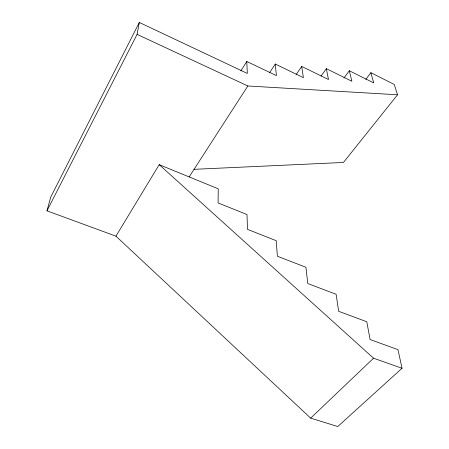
<?xml version="1.0" encoding="UTF-8"?>
<svg xmlns="http://www.w3.org/2000/svg" width="449" height="449" viewBox="0 0 449 449"><rect width="100%" height="100%" fill="white"/><g stroke="black" fill="none" stroke-linecap="round" stroke-linejoin="round"><path stroke-width="0.67" d="M115.943 236.163L159.204 164.671L218.248 188.816L218.085 202.926L247.006 214.549L247.489 229.36L276.23 240.703L277.381 256.227L305.926 267.273L307.773 283.538L336.105 294.28L338.669 311.309L366.782 321.737L370.083 339.545L397.971 349.642L402.035 368.264L337.76 426.55L310.657 418.126L115.943 236.163L46.965 210.828L137.091 34.371L139.313 22.45L247.309 73.428L246.804 61.468L276.404 75.612L275.265 64.039L303.389 77.638L301.706 66.43L328.483 79.518L326.333 68.658L351.881 81.275L349.328 70.734L343.956 78.059M46.965 210.828L50.731 197.111L139.313 22.45M240.844 70.936L246.804 61.468M189.147 176.917L247.842 85.978L397.55 94.778L394.228 84.446L370.846 72.682L365.778 79.383M269.512 72.789L275.265 64.039M296.188 74.483L301.706 66.43M321.08 76.049L326.333 68.658M397.55 94.778L343.44 162.465L194.047 169.324M310.657 418.126L373.546 358.212L402.035 368.264M137.091 34.371L247.842 85.978M349.328 70.734L373.748 82.913L370.846 72.682M159.204 164.671L373.546 358.212"/></g></svg>
